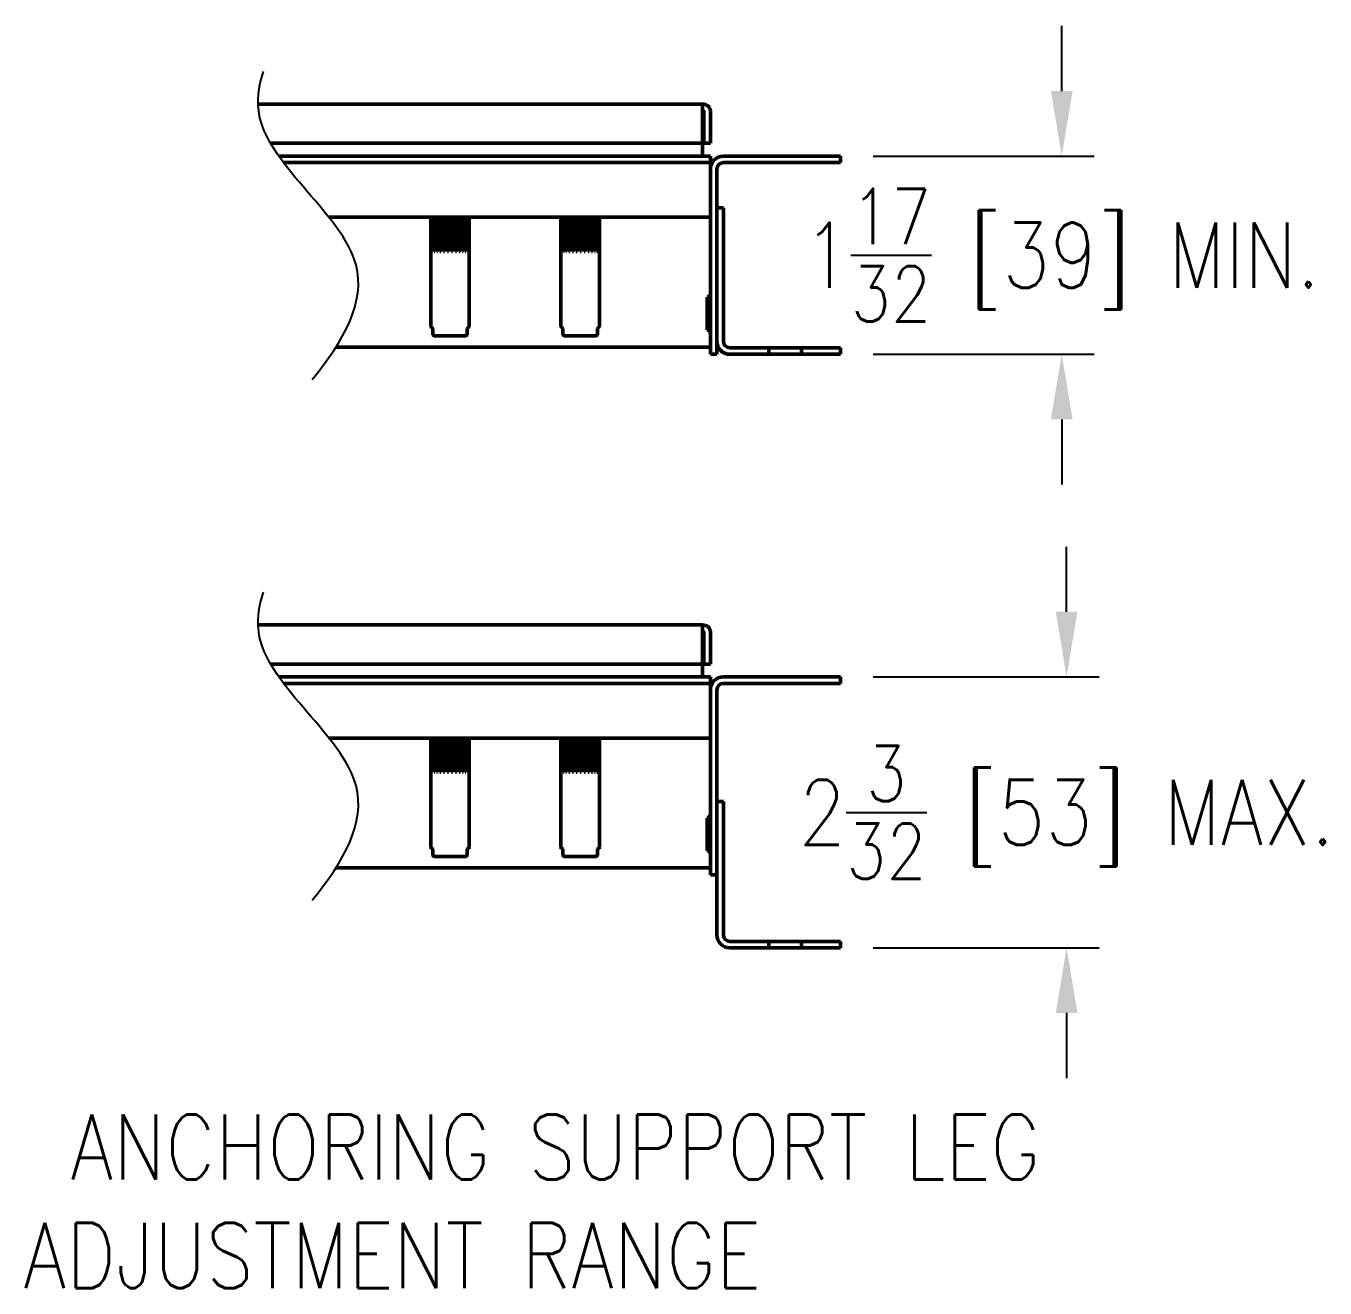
# Model space of a CAD drawing. Header units: inches. Extents: x 22.6 to 63.1, y 7.2 to 36.3.
# Drawn here: x 41.17 to 51.15, y 7.19 to 16.89 of the extents above; entities that cross this region are included whole.
import ezdxf

# ---------------------------------------------------------------- set-up
doc = ezdxf.new("R2010")
doc.units = ezdxf.units.IN
doc.header["$MEASUREMENT"] = 0
doc.layers.add('Visible (ANSI)', color=7, linetype='Continuous', lineweight=50)
doc.styles.add('Sales', font='romans.shx', dxfattribs={"width": 0.85})
doc.dimstyles.new('Copy of Sales', dxfattribs={"dimtxt": 0.5, "dimasz": 0.5, "dimexe": 0.25, "dimexo": 0.25, "dimgap": 0.09, "dimtad": 0, "dimtih": 1, "dimtoh": 1, "dimdec": 5, "dimzin": 0, "dimdsep": 46, "dimlunit": 5, "dimtxsty": 'Sales', "dimcen": 0, "dimclrd": 7, "dimclre": 7, "dimclrt": 7, "dimadec": 0, "dimazin": 0, "dimtfac": 0.85, "dimtdec": 5, "dimtix": 1, "dimtofl": 0, "dimtmove": 0, "dimatfit": 3, "dimfxl": 0, "dimtolj": 1, "dimtzin": 0, "dimarcsym": 0})

# ---------------------------------------------------------------- blocks, each defined once
blk = doc.blocks.new('*D8')
at = {"color": 7, "lineweight": -2}
for p, q in [((49.1278, 16.3874), (49.1278, 16.8874)), ((47.6785, 15.8874), (49.3778, 15.8874)), ((47.6785, 14.3654), (49.3778, 14.3654)), ((49.1278, 13.8654), (49.1278, 13.3654))]:
    blk.add_line(p, q, dxfattribs=at)
at = {"color": 7}
for points in [[(49.0444, 16.3874), (49.2111, 16.3874), (49.1278, 15.8874)], [(49.0444, 13.8654), (49.2111, 13.8654), (49.1278, 14.3654)]]:
    blk.add_solid(points, dxfattribs=at)
at = {"layer": 'Defpoints', "color": 0}
for p in [(47.4285, 15.8874), (47.4285, 14.3654), (49.1278, 14.3654)]:
    blk.add_point(p, dxfattribs=at)
at = {"color": 7, "insert": (49.1278, 15.1264), "char_height": 0.5, "attachment_point": 5, "style": 'Sales'}
blk.add_mtext('\\A1;1{\\H0.850000x;\\S17/32;} [39] MIN.', dxfattribs=at)
blk = doc.blocks.new('*D9')
at = {"color": 7, "lineweight": -2}
for p, q in [((49.1648, 12.3872), (49.1648, 12.8872)), ((47.6785, 11.8872), (49.4148, 11.8872)), ((47.6785, 9.8052), (49.4148, 9.8052)), ((49.1648, 9.3052), (49.1648, 8.8052))]:
    blk.add_line(p, q, dxfattribs=at)
at = {"color": 7}
for points in [[(49.0815, 12.3872), (49.2482, 12.3872), (49.1648, 11.8872)], [(49.0815, 9.3052), (49.2482, 9.3052), (49.1648, 9.8052)]]:
    blk.add_solid(points, dxfattribs=at)
at = {"layer": 'Defpoints', "color": 0}
for p in [(47.4285, 11.8872), (47.4285, 9.8052), (49.1648, 9.8052)]:
    blk.add_point(p, dxfattribs=at)
at = {"color": 7, "insert": (49.1648, 10.8462), "char_height": 0.5, "attachment_point": 5, "style": 'Sales'}
blk.add_mtext('\\A1;2{\\H0.850000x;\\S3/32;} [53] MAX.', dxfattribs=at)

msp = doc.modelspace()

# ---------------------------------------------------------------- linework, layer by layer
for points in [[(43.370176, 14.170839), (43.612584, 14.471372), (44.012814, 15.169919), (42.892185, 15.901395), (42.955819, 16.420575), (42.995597, 16.537755)], [(43.370176, 10.170645), (43.612584, 10.471177), (44.012814, 11.169725), (42.892185, 11.901201), (42.955819, 12.42038), (42.995597, 12.537561)]]:
    msp.add_open_spline(points, degree=3, knots=[0.41860679, 0.41860679, 0.41860679, 0.41860679, 1.42317992, 2.78297003, 3.17148577, 3.17148577, 3.17148577, 3.17148577])
at = {"layer": 'Visible (ANSI)'}
for p, q in [((42.954271, 16.287755), (46.240327, 16.287755)), ((46.368452, 16.28588), (42.954335, 16.28588)), ((46.240327, 16.28588), (46.240327, 16.287755)), ((46.368452, 16.28588), (46.368452, 16.23088)), ((46.368452, 15.98588), (46.368452, 16.23088)), ((46.378452, 15.98588), (46.378452, 16.23088)), ((46.428452, 16.23088), (46.428452, 15.98588)), ((46.368452, 15.98588), (43.049703, 15.98588)), ((46.368452, 15.98588), (46.368452, 15.88738)), ((46.428452, 15.98588), (46.378452, 15.98588)), ((46.428452, 15.88738), (43.112979, 15.88738)), ((46.428452, 15.83738), (46.428452, 15.88738)), ((47.428452, 15.88738), (46.528452, 15.88738)), ((47.428452, 15.83738), (47.428452, 15.88738)), ((46.428452, 15.83738), (43.149403, 15.83738)), ((46.428452, 15.78738), (46.428452, 15.83738)), ((46.428452, 15.78738), (46.428452, 14.36538)), ((46.478452, 15.78738), (46.478452, 14.36538)), ((47.428452, 15.83738), (46.528452, 15.83738)), ((46.478452, 15.49038), (46.478452, 14.46538)), ((46.528452, 15.49038), (46.478452, 15.49038)), ((46.528452, 15.49038), (46.528452, 14.46538)), ((43.498504, 15.41763), (46.428452, 15.41763)), ((44.280503, 15.41763), (44.280503, 15.15403)), ((44.282926, 15.15403), (44.282926, 15.41763)), ((44.284547, 15.41763), (44.284547, 15.15403)), ((44.291708, 15.15403), (44.291708, 15.41763)), ((44.294881, 15.41763), (44.294881, 15.15403)), ((44.306467, 15.15403), (44.306467, 15.41763)), ((44.311051, 15.41763), (44.311051, 15.15403)), ((44.326557, 15.15403), (44.326557, 15.41763)), ((44.33208, 15.41763), (44.33208, 15.15403)), ((44.332353, 15.41763), (44.332353, 15.15403)), ((44.3511, 15.15403), (44.3511, 15.41763)), ((44.355354, 15.41763), (44.355354, 15.15403)), ((44.357855, 15.41763), (44.357855, 15.15403)), ((44.379024, 15.15403), (44.379024, 15.41763)), ((44.381823, 15.41763), (44.381823, 15.15403)), ((44.386443, 15.41763), (44.386443, 15.15403)), ((44.409109, 15.15403), (44.409109, 15.41763)), ((44.41033, 15.41763), (44.41033, 15.15403)), ((44.416866, 15.41763), (44.416866, 15.15403)), ((44.440038, 15.15403), (44.440038, 15.41763)), ((44.446574, 15.41763), (44.446574, 15.15403)), ((44.447796, 15.41763), (44.447796, 15.15403)), ((44.470462, 15.15403), (44.470462, 15.41763)), ((44.475081, 15.41763), (44.475081, 15.15403)), ((44.47788, 15.41763), (44.47788, 15.15403)), ((44.499049, 15.15403), (44.499049, 15.41763)), ((44.50155, 15.41763), (44.50155, 15.15403)), ((44.505804, 15.41763), (44.505804, 15.15403)), ((44.524551, 15.15403), (44.524551, 15.41763)), ((44.524824, 15.41763), (44.524824, 15.15403)), ((44.530347, 15.41763), (44.530347, 15.15403)), ((44.545853, 15.15403), (44.545853, 15.41763)), ((44.550437, 15.41763), (44.550437, 15.15403)), ((44.562024, 15.15403), (44.562024, 15.41763)), ((44.565196, 15.41763), (44.565196, 15.15403)), ((44.572357, 15.15403), (44.572357, 15.41763)), ((44.573978, 15.41763), (44.573978, 15.15403)), ((44.576401, 15.15403), (44.576401, 15.41763)), ((45.280452, 14.57803), (45.280452, 15.41763)), ((45.281334, 15.15403), (45.281334, 15.41763)), ((45.282389, 15.41763), (45.282389, 15.15403)), ((45.287904, 15.15403), (45.287904, 15.41763)), ((45.290542, 15.41763), (45.290542, 15.15403)), ((45.300616, 15.15403), (45.300616, 15.41763)), ((45.304723, 15.41763), (45.304723, 15.15403)), ((45.318916, 15.15403), (45.318916, 15.41763)), ((45.324311, 15.41763), (45.324311, 15.15403)), ((45.342002, 15.15403), (45.342002, 15.41763)), ((45.346728, 15.41763), (45.346728, 15.15403)), ((45.348451, 15.41763), (45.348451, 15.15403)), ((45.368867, 15.15403), (45.368867, 15.41763)), ((45.372196, 15.41763), (45.372196, 15.15403)), ((45.376087, 15.41763), (45.376087, 15.15403)), ((45.398336, 15.15403), (45.398336, 15.41763)), ((45.400124, 15.41763), (45.400124, 15.15403)), ((45.406012, 15.41763), (45.406012, 15.15403)), ((45.429121, 15.15403), (45.429121, 15.41763)), ((45.429289, 15.41763), (45.429289, 15.15403)), ((45.436268, 15.41763), (45.436268, 15.15403)), ((45.436918, 15.41763), (45.436918, 15.15403)), ((45.459877, 15.15403), (45.459877, 15.41763)), ((45.4652, 15.41763), (45.4652, 15.15403)), ((45.467453, 15.41763), (45.467453, 15.15403)), ((45.48926, 15.15403), (45.48926, 15.41763)), ((45.492525, 15.41763), (45.492525, 15.15403)), ((45.496284, 15.41763), (45.496284, 15.15403)), ((45.515985, 15.15403), (45.515985, 15.41763)), ((45.51705, 15.41763), (45.51705, 15.15403)), ((45.522151, 15.41763), (45.522151, 15.15403)), ((45.538884, 15.15403), (45.538884, 15.41763)), ((45.543922, 15.41763), (45.543922, 15.15403)), ((45.556957, 15.15403), (45.556957, 15.41763)), ((45.560647, 15.41763), (45.560647, 15.15403)), ((45.569414, 15.15403), (45.569414, 15.41763)), ((45.571594, 15.41763), (45.571594, 15.15403)), ((45.57571, 15.15403), (45.57571, 15.41763)), ((45.576285, 15.41763), (45.576285, 15.15403)), ((45.576452, 14.57803), (45.576452, 15.41763)), ((44.280452, 15.15403), (44.280503, 15.15403)), ((44.280452, 14.57803), (44.280452, 15.15403)), ((44.282926, 15.15403), (44.284547, 15.15403)), ((44.291708, 15.15403), (44.294881, 15.15403)), ((44.306467, 15.15403), (44.311051, 15.15403)), ((44.326557, 15.15403), (44.332353, 15.15403)), ((44.3511, 15.15403), (44.357855, 15.15403)), ((44.379024, 15.15403), (44.386443, 15.15403)), ((44.409109, 15.15403), (44.416866, 15.15403)), ((44.440038, 15.15403), (44.447796, 15.15403)), ((44.470462, 15.15403), (44.47788, 15.15403)), ((44.499049, 15.15403), (44.505804, 15.15403)), ((44.524551, 15.15403), (44.530347, 15.15403)), ((44.545853, 15.15403), (44.550437, 15.15403)), ((44.562024, 15.15403), (44.565196, 15.15403)), ((44.572357, 15.15403), (44.573978, 15.15403)), ((44.576401, 15.15403), (44.576452, 15.15403)), ((44.576452, 14.57803), (44.576452, 15.15403)), ((45.281334, 15.15403), (45.282389, 15.15403)), ((45.287904, 15.15403), (45.290542, 15.15403)), ((45.300616, 15.15403), (45.304723, 15.15403)), ((45.318916, 15.15403), (45.324311, 15.15403)), ((45.342002, 15.15403), (45.348451, 15.15403)), ((45.368867, 15.15403), (45.376087, 15.15403)), ((45.398336, 15.15403), (45.406012, 15.15403)), ((45.429121, 15.15403), (45.436918, 15.15403)), ((45.459877, 15.15403), (45.467453, 15.15403)), ((45.48926, 15.15403), (45.496284, 15.15403)), ((45.515985, 15.15403), (45.522151, 15.15403)), ((45.538884, 15.15403), (45.543922, 15.15403)), ((45.556957, 15.15403), (45.560647, 15.15403)), ((45.569414, 15.15403), (45.571594, 15.15403)), ((45.57571, 15.15403), (45.576285, 15.15403)), ((46.403452, 14.80288), (46.403452, 14.55288)), ((44.296052, 14.51553), (44.296052, 14.56243)), ((44.553052, 14.50773), (44.303852, 14.50773)), ((44.560852, 14.51553), (44.560852, 14.56243)), ((45.296052, 14.51553), (45.296052, 14.56243)), ((45.553052, 14.50773), (45.303852, 14.50773)), ((45.560852, 14.51553), (45.560852, 14.56243)), ((46.428452, 14.420839), (43.552099, 14.420839)), ((46.578452, 14.41538), (46.878452, 14.41538)), ((46.878452, 14.36538), (46.878452, 14.41538)), ((46.878452, 14.41538), (47.128452, 14.41538)), ((47.128452, 14.41538), (47.128452, 14.36538)), ((47.128452, 14.41538), (47.428452, 14.41538)), ((47.428452, 14.41538), (47.428452, 14.36538)), ((46.478452, 14.36538), (46.428452, 14.36538)), ((46.578452, 14.36538), (46.878452, 14.36538)), ((47.128452, 14.36538), (46.878452, 14.36538)), ((47.128452, 14.36538), (47.428452, 14.36538)), ((42.954271, 12.287561), (46.240327, 12.287561)), ((46.368452, 12.285686), (42.954335, 12.285686)), ((46.240327, 12.285686), (46.240327, 12.287561)), ((46.368452, 12.285686), (46.368452, 12.230686)), ((46.368452, 11.985686), (46.368452, 12.230686)), ((46.378452, 11.985686), (46.378452, 12.230686)), ((46.428452, 12.230686), (46.428452, 11.985686)), ((46.368452, 11.985686), (43.049703, 11.985686)), ((46.368452, 11.985686), (46.368452, 11.887186)), ((46.428452, 11.985686), (46.378452, 11.985686)), ((46.428452, 11.887186), (43.112979, 11.887186)), ((46.428452, 11.837186), (46.428452, 11.887186)), ((47.428452, 11.887186), (46.528452, 11.887186)), ((47.428452, 11.837186), (47.428452, 11.887186)), ((46.428452, 11.837186), (43.149403, 11.837186)), ((46.428452, 11.787186), (46.428452, 11.837186)), ((46.428452, 11.787186), (46.428452, 10.365186)), ((46.478452, 11.787186), (46.478452, 10.465186)), ((47.428452, 11.837186), (46.528452, 11.837186)), ((46.478452, 11.507186), (46.478452, 9.905186)), ((43.498504, 11.417436), (46.428452, 11.417436)), ((44.280503, 11.417436), (44.280503, 11.153836)), ((44.282926, 11.153836), (44.282926, 11.417436)), ((44.284547, 11.417436), (44.284547, 11.153836)), ((44.291708, 11.153836), (44.291708, 11.417436)), ((44.294881, 11.417436), (44.294881, 11.153836)), ((44.306467, 11.153836), (44.306467, 11.417436)), ((44.311051, 11.417436), (44.311051, 11.153836)), ((44.326557, 11.153836), (44.326557, 11.417436)), ((44.33208, 11.417436), (44.33208, 11.153836)), ((44.332353, 11.417436), (44.332353, 11.153836)), ((44.3511, 11.153836), (44.3511, 11.417436)), ((44.355354, 11.417436), (44.355354, 11.153836)), ((44.357855, 11.417436), (44.357855, 11.153836)), ((44.379024, 11.153836), (44.379024, 11.417436)), ((44.381823, 11.417436), (44.381823, 11.153836)), ((44.386443, 11.417436), (44.386443, 11.153836)), ((44.409109, 11.153836), (44.409109, 11.417436)), ((44.41033, 11.417436), (44.41033, 11.153836)), ((44.416866, 11.417436), (44.416866, 11.153836)), ((44.440038, 11.153836), (44.440038, 11.417436)), ((44.446574, 11.417436), (44.446574, 11.153836)), ((44.447796, 11.417436), (44.447796, 11.153836)), ((44.470462, 11.153836), (44.470462, 11.417436)), ((44.475081, 11.417436), (44.475081, 11.153836)), ((44.47788, 11.417436), (44.47788, 11.153836)), ((44.499049, 11.153836), (44.499049, 11.417436)), ((44.50155, 11.417436), (44.50155, 11.153836)), ((44.505804, 11.417436), (44.505804, 11.153836)), ((44.524551, 11.153836), (44.524551, 11.417436)), ((44.524824, 11.417436), (44.524824, 11.153836)), ((44.530347, 11.417436), (44.530347, 11.153836)), ((44.545853, 11.153836), (44.545853, 11.417436)), ((44.550437, 11.417436), (44.550437, 11.153836)), ((44.562024, 11.153836), (44.562024, 11.417436)), ((44.565196, 11.417436), (44.565196, 11.153836)), ((44.572357, 11.153836), (44.572357, 11.417436)), ((44.573978, 11.417436), (44.573978, 11.153836)), ((44.576401, 11.153836), (44.576401, 11.417436)), ((45.280452, 10.577836), (45.280452, 11.417436)), ((45.281334, 11.153836), (45.281334, 11.417436)), ((45.282389, 11.417436), (45.282389, 11.153836)), ((45.287904, 11.153836), (45.287904, 11.417436)), ((45.290542, 11.417436), (45.290542, 11.153836)), ((45.300616, 11.153836), (45.300616, 11.417436)), ((45.304723, 11.417436), (45.304723, 11.153836)), ((45.318916, 11.153836), (45.318916, 11.417436)), ((45.324311, 11.417436), (45.324311, 11.153836)), ((45.342002, 11.153836), (45.342002, 11.417436)), ((45.346728, 11.417436), (45.346728, 11.153836)), ((45.348451, 11.417436), (45.348451, 11.153836)), ((45.368867, 11.153836), (45.368867, 11.417436)), ((45.372196, 11.417436), (45.372196, 11.153836)), ((45.376087, 11.417436), (45.376087, 11.153836)), ((45.398336, 11.153836), (45.398336, 11.417436)), ((45.400124, 11.417436), (45.400124, 11.153836)), ((45.406012, 11.417436), (45.406012, 11.153836)), ((45.429121, 11.153836), (45.429121, 11.417436)), ((45.429289, 11.417436), (45.429289, 11.153836)), ((45.436268, 11.417436), (45.436268, 11.153836)), ((45.436918, 11.417436), (45.436918, 11.153836)), ((45.459877, 11.153836), (45.459877, 11.417436)), ((45.4652, 11.417436), (45.4652, 11.153836)), ((45.467453, 11.417436), (45.467453, 11.153836)), ((45.48926, 11.153836), (45.48926, 11.417436)), ((45.492525, 11.417436), (45.492525, 11.153836)), ((45.496284, 11.417436), (45.496284, 11.153836)), ((45.515985, 11.153836), (45.515985, 11.417436)), ((45.51705, 11.417436), (45.51705, 11.153836)), ((45.522151, 11.417436), (45.522151, 11.153836)), ((45.538884, 11.153836), (45.538884, 11.417436)), ((45.543922, 11.417436), (45.543922, 11.153836)), ((45.556957, 11.153836), (45.556957, 11.417436)), ((45.560647, 11.417436), (45.560647, 11.153836)), ((45.569414, 11.153836), (45.569414, 11.417436)), ((45.571594, 11.417436), (45.571594, 11.153836)), ((45.57571, 11.153836), (45.57571, 11.417436)), ((45.576285, 11.417436), (45.576285, 11.153836)), ((45.576452, 10.577836), (45.576452, 11.417436)), ((44.280452, 11.153836), (44.280503, 11.153836)), ((44.280452, 10.577836), (44.280452, 11.153836)), ((44.282926, 11.153836), (44.284547, 11.153836)), ((44.291708, 11.153836), (44.294881, 11.153836)), ((44.306467, 11.153836), (44.311051, 11.153836)), ((44.326557, 11.153836), (44.332353, 11.153836)), ((44.3511, 11.153836), (44.357855, 11.153836)), ((44.379024, 11.153836), (44.386443, 11.153836)), ((44.409109, 11.153836), (44.416866, 11.153836)), ((44.440038, 11.153836), (44.447796, 11.153836)), ((44.470462, 11.153836), (44.47788, 11.153836)), ((44.499049, 11.153836), (44.505804, 11.153836)), ((44.524551, 11.153836), (44.530347, 11.153836)), ((44.545853, 11.153836), (44.550437, 11.153836)), ((44.562024, 11.153836), (44.565196, 11.153836)), ((44.572357, 11.153836), (44.573978, 11.153836)), ((44.576401, 11.153836), (44.576452, 11.153836)), ((44.576452, 10.577836), (44.576452, 11.153836)), ((45.281334, 11.153836), (45.282389, 11.153836)), ((45.287904, 11.153836), (45.290542, 11.153836)), ((45.300616, 11.153836), (45.304723, 11.153836)), ((45.318916, 11.153836), (45.324311, 11.153836)), ((45.342002, 11.153836), (45.348451, 11.153836)), ((45.368867, 11.153836), (45.376087, 11.153836)), ((45.398336, 11.153836), (45.406012, 11.153836)), ((45.429121, 11.153836), (45.436918, 11.153836)), ((45.459877, 11.153836), (45.467453, 11.153836)), ((45.48926, 11.153836), (45.496284, 11.153836)), ((45.515985, 11.153836), (45.522151, 11.153836)), ((45.538884, 11.153836), (45.543922, 11.153836)), ((45.556957, 11.153836), (45.560647, 11.153836)), ((45.569414, 11.153836), (45.571594, 11.153836)), ((45.57571, 11.153836), (45.576285, 11.153836)), ((46.528452, 10.930186), (46.478452, 10.930186)), ((46.528452, 10.930186), (46.528452, 9.905186)), ((46.403452, 10.802686), (46.403452, 10.552686)), ((44.296052, 10.515336), (44.296052, 10.562236)), ((44.553052, 10.507536), (44.303852, 10.507536)), ((44.560852, 10.515336), (44.560852, 10.562236)), ((45.296052, 10.515336), (45.296052, 10.562236)), ((45.553052, 10.507536), (45.303852, 10.507536)), ((45.560852, 10.515336), (45.560852, 10.562236)), ((46.428452, 10.420645), (43.552099, 10.420645)), ((46.478452, 10.365186), (46.428452, 10.365186)), ((46.578452, 9.855186), (46.878452, 9.855186)), ((46.578452, 9.805186), (46.878452, 9.805186)), ((46.878452, 9.805186), (46.878452, 9.855186)), ((46.878452, 9.855186), (47.128452, 9.855186)), ((47.128452, 9.805186), (46.878452, 9.805186)), ((47.128452, 9.855186), (47.128452, 9.805186)), ((47.128452, 9.855186), (47.428452, 9.855186)), ((47.128452, 9.805186), (47.428452, 9.805186)), ((47.428452, 9.855186), (47.428452, 9.805186))]:
    msp.add_line(p, q, dxfattribs=at)
for centre, radius, start, end in [((46.373452, 16.23088), 0.055, 0, 95.2159086), ((46.373452, 16.23088), 0.005, 0, 180), ((46.528452, 15.78738), 0.1, 90, 180), ((46.528452, 15.78738), 0.05, 90, 180), ((46.397252, 14.833458), 0.0312, 281.4619982, 0), ((44.288252, 14.57803), 0.0078, 180, 270), ((44.288252, 14.56243), 0.0078, 0, 90), ((44.568652, 14.56243), 0.0078, 90, 180), ((44.568652, 14.57803), 0.0078, 270, 0), ((45.288252, 14.57803), 0.0078, 180, 270), ((45.288252, 14.56243), 0.0078, 0, 90), ((45.568652, 14.56243), 0.0078, 90, 180), ((45.568652, 14.57803), 0.0078, 270, 0), ((44.303852, 14.51553), 0.0078, 180, 270), ((44.553052, 14.51553), 0.0078, 270, 0), ((45.303852, 14.51553), 0.0078, 180, 270), ((45.553052, 14.51553), 0.0078, 270, 0), ((46.397252, 14.522302), 0.0312, 0, 78.5380018), ((46.578452, 14.46538), 0.1, 180, 270), ((46.578452, 14.46538), 0.05, 180, 270), ((46.373452, 12.230686), 0.055, 0, 95.2159086), ((46.373452, 12.230686), 0.005, 0, 180), ((46.528452, 11.787186), 0.1, 90, 180), ((46.528452, 11.787186), 0.05, 90, 180), ((46.397252, 10.833264), 0.0312, 281.4619982, 0), ((44.288252, 10.577836), 0.0078, 180, 270), ((44.288252, 10.562236), 0.0078, 0, 90), ((44.303852, 10.515336), 0.0078, 180, 270), ((44.553052, 10.515336), 0.0078, 270, 0), ((44.568652, 10.562236), 0.0078, 90, 180), ((44.568652, 10.577836), 0.0078, 270, 0), ((45.288252, 10.577836), 0.0078, 180, 270), ((45.288252, 10.562236), 0.0078, 0, 90), ((45.303852, 10.515336), 0.0078, 180, 270), ((45.553052, 10.515336), 0.0078, 270, 0), ((45.568652, 10.562236), 0.0078, 90, 180), ((45.568652, 10.577836), 0.0078, 270, 0), ((46.397252, 10.522108), 0.0312, 0, 78.5380018), ((46.578452, 9.905186), 0.1, 180, 270), ((46.578452, 9.905186), 0.05, 180, 270)]:
    msp.add_arc(centre, radius, start, end, dxfattribs=at)

# ---------------------------------------------------------------- texts
at = {"insert": (41.152724, 8.525533), "char_height": 0.5, "attachment_point": 1, "style": 'Sales'}
msp.add_mtext_dynamic_manual_height_columns('{\\Fromans.shx;\\W1.05201; }ANCHORING SUPPORT LEG {\\Fromans.shx;\\W1.05201; }ADJUSTMENT RANGE', width=9.33349446, gutter_width=1, heights=[0], dxfattribs=at)

# ---------------------------------------------------------------- dimensions: what is measured, and where the dimension line sits
for base, p1, p2, text, picture, middle in [((49.127752, 14.36538), (47.428452, 15.88738), (47.428452, 14.36538), '<> MIN.', '*D8', (49.127752, 15.12638)), ((49.164829, 9.805186), (47.428452, 11.887186), (47.428452, 9.805186), '<> MAX.', '*D9', (49.164829, 10.846186))]:
    dim = msp.add_linear_dim(base=base, p1=p1, p2=p2, angle=90, text=text, dimstyle='Copy of Sales')
    dim.commit()
    dim.dimension.update_dxf_attribs({"geometry": picture, "text_midpoint": middle, "dimtype": 160})

doc.saveas('drawing.dxf')
